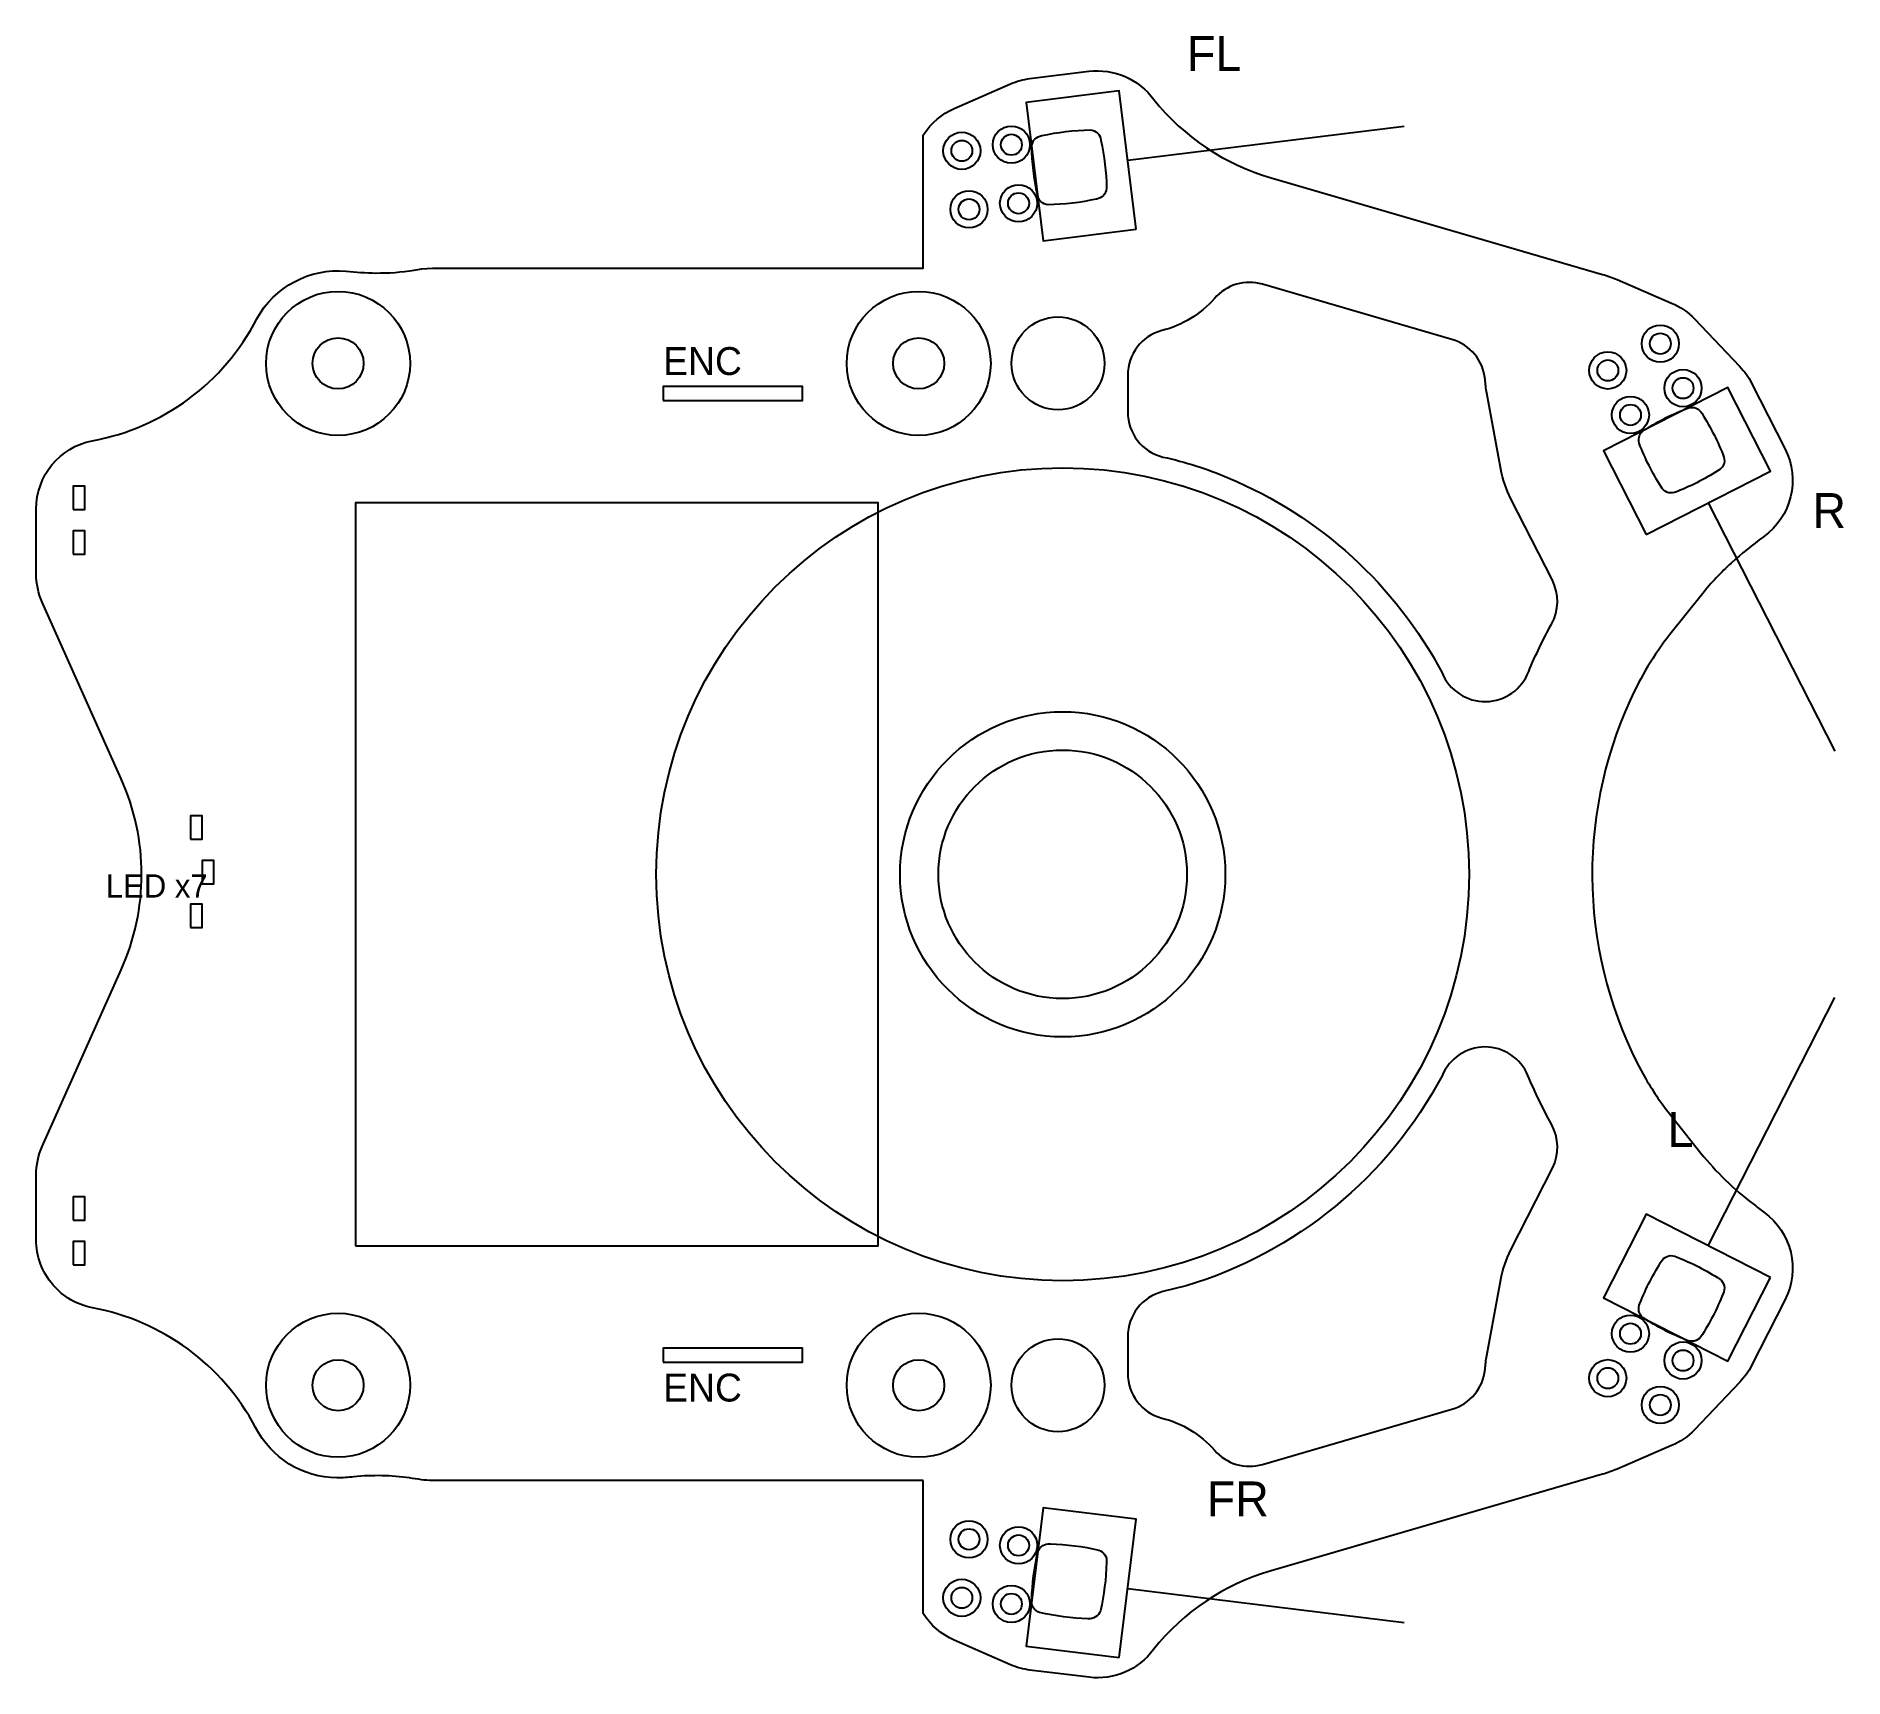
# Model space of a CAD drawing. Header units: millimetres. Extents: x -30 to 47.8, y -34.6 to 36.1.
import ezdxf

# ---------------------------------------------------------------- set-up
doc = ezdxf.new("R2010")
doc.units = ezdxf.units.MM
for name, color, linetype in [('HOLES', 1, 'Continuous'), ('OUTLINE', 7, 'Continuous'), ('REF', 8, 'Continuous')]:
    doc.layers.add(name, color=color, linetype=linetype)

msp = doc.modelspace()

# ---------------------------------------------------------------- linework, layer by layer
at = {"layer": 'HOLES'}
for centre in [(-17, 22), (8, 22), (-17, -22), (8, -22)]:
    msp.add_circle(centre, 1.1, dxfattribs=at)
at = {"layer": 'OUTLINE'}
for points in [[(8.2, -26.1), (-12.95, -26.1, -0.035011), (-13.414, -26.066, -0.010927), (-13.919, -25.987, 0.057792), (-16.322, -25.94, -0.030638), (-17.049, -25.988, -0.278082), (-20.55, -23.819, 0.228873), (-27.581, -18.667), (-27.58, -18.663, -0.170161), (-29.272, -17.683, -0.179844), (-30, -15.724), (-30, -12.94, -0.10551), (-29.739, -11.716), (-26.34, -4.114, 0.214471), (-26.34, 4.114), (-29.739, 11.716, -0.10551), (-30, 12.94), (-30, 15.724, -0.358023), (-27.583, 18.667, 0.231938), (-20.494, 23.923, -0.296714), (-16.657, 25.974, 0.02251), (-15.374, 25.891, 0.039839), (-13.726, 26.012), (-13.395, 26.064), (-13.165, 26.091), (-12.933, 26.1), (8.2, 26.1), (8.2, 31.831), (8.22, 31.865, -0.146035), (9.53, 32.973), (11.956, 34.034, -0.072656), (12.793, 34.263), (15.328, 34.575, -0.271873), (18.124, 33.36, 0.154797), (23.174, 29.989), (37.449, 25.831, -0.02379), (38.078, 25.605), (40.421, 24.599, -0.101305), (41.409, 23.912), (43.361, 21.863, -0.072638), (43.863, 21.155), (45.302, 18.33, -0.370854), (44.375, 14.529, 0.025945), (42.987, 13.402, 0.039658), (41.744, 12.082), (40.34, 10.325, 0.061594), (38.635, 7.494, 0.236232), (39.189, -8.598, 0.040284), (40.266, -10.22), (41.682, -12.006, 0.059817), (43.928, -14.191, 0.008269), (44.396, -14.544, -0.368506), (45.302, -18.33), (43.863, -21.155, -0.072638), (43.361, -21.863), (41.409, -23.912, -0.10129), (40.421, -24.599), (38.073, -25.607, -0.023789), (37.445, -25.833), (23.173, -29.99, 0.156029), (18.111, -33.382, -0.270285), (15.334, -34.575), (12.793, -34.263, -0.072632), (11.956, -34.035), (9.53, -32.974, -0.150333), (8.2, -31.831)], [(15.654, 29.074, -0.049127), (13.571, 28.827, -0.357806), (13.112, 29.265, -0.049127), (12.866, 31.348, -0.357806), (13.304, 31.807, -0.049127), (15.387, 32.053, -0.357806), (15.846, 31.616, -0.049127), (16.092, 29.533, -0.357806)], [(30.959, 23.035), (22.807, 25.409, 0.2935), (20.734, 24.796, -0.153098), (18.468, 23.414, 0.337327), (17, 21.486), (17, 19.908, 0.344023), (18.514, 17.968, -0.048336), (21.324, 17.071, -0.173516), (30.537, 8.676, 0.681957), (34.266, 8.738, -0.025293), (35.25, 10.778, 0.249867), (35.285, 12.659), (33.494, 16.173, -0.071938), (33.062, 17.45), (32.463, 20.721, -0.029003), (32.39, 21.311, 0.306373)], [(39.275, 19.146, -0.049127), (41.148, 20.089, -0.357806), (41.729, 19.835, -0.049127), (42.673, 17.962, -0.357806), (42.419, 17.381, -0.049127), (40.546, 16.437, -0.357806), (39.964, 16.691, -0.049127), (39.021, 18.564, -0.357806)], [(22.807, -25.409), (30.959, -23.035, 0.306369), (32.39, -21.31, -0.029001), (32.463, -20.721), (33.062, -17.45, -0.071938), (33.494, -16.173), (35.286, -12.658, 0.252096), (35.243, -10.762, -0.026441), (34.236, -8.664, 0.667936), (30.537, -8.676, -0.200291), (19.523, -17.715), (18.514, -17.968, 0.344023), (17, -19.908), (17, -21.486, 0.337327), (18.468, -23.414, -0.152961), (20.734, -24.796, 0.293504)], [(41.057, -20.054, -0.049127), (39.192, -19.093, -0.357806), (39.056, -18.473, -0.049127), (40.017, -16.609, -0.357806), (40.637, -16.473, -0.049127), (42.501, -17.433, -0.357806), (42.637, -18.053, -0.049127), (41.677, -19.918, -0.357806)], [(15.289, -32.051, -0.049127), (13.208, -31.786, -0.357806), (12.868, -31.25, -0.049127), (13.133, -29.169, -0.357806), (13.669, -28.83, -0.049127), (15.75, -29.095, -0.357806), (16.09, -29.631, -0.049127), (15.824, -31.711, -0.357806)]]:
    msp.add_lwpolyline(points, format="xyb", close=True, dxfattribs=at)
msp.add_circle((14.2, 0), 7, dxfattribs=at)
at = {"layer": 'REF'}
for p, q in [((17, 30.75), (28.911, 32.212)), ((42, 16), (47.448, 5.308)), ((42, -16), (47.448, -5.308)), ((17, -30.75), (28.911, -32.212))]:
    msp.add_line(p, q, dxfattribs=at)
for points in [[(17.366, 27.772), (16.634, 33.728), (12.625, 33.235), (13.356, 27.28), (17.366, 27.772)], [(-3, 20.4), (3, 20.4), (3, 21), (-3, 21)], [(39.327, 14.638), (44.673, 17.362), (42.839, 20.962), (37.493, 18.238), (39.327, 14.638)], [(-28.4, 15.71), (-27.9, 15.71), (-27.9, 16.71), (-28.4, 16.71)], [(-16.25, -16), (6.25, -16), (6.25, 16), (-16.25, 16)], [(-28.4, 13.79), (-27.9, 13.79), (-27.9, 14.79), (-28.4, 14.79)], [(-23.35, 1.515), (-22.85, 1.515), (-22.85, 2.515), (-23.35, 2.515)], [(-22.85, -0.405), (-22.35, -0.405), (-22.35, 0.595), (-22.85, 0.595)], [(-23.35, -2.285), (-22.85, -2.285), (-22.85, -1.285), (-23.35, -1.285)], [(-28.4, -14.885), (-27.9, -14.885), (-27.9, -13.885), (-28.4, -13.885)], [(44.673, -17.362), (39.327, -14.638), (37.493, -18.238), (42.839, -20.962), (44.673, -17.362)], [(-28.4, -16.81), (-27.9, -16.81), (-27.9, -15.81), (-28.4, -15.81)], [(-3, -21), (3, -21), (3, -20.4), (-3, -20.4)], [(16.634, -33.728), (17.366, -27.772), (13.356, -27.28), (12.625, -33.235), (16.634, -33.728)]]:
    msp.add_lwpolyline(points, close=True, dxfattribs=at)
for centre, radius in [((9.858, 31.153), 0.8), ((11.992, 31.415), 0.8), ((9.858, 31.153), 0.45), ((11.992, 31.415), 0.45), ((12.301, 28.894), 0.8), ((10.167, 28.632), 0.8), ((10.167, 28.632), 0.45), ((12.301, 28.894), 0.45), ((-17, 22), 3.1), ((8, 22), 3.1), ((14, 22), 2), ((39.935, 22.849), 0.8), ((39.935, 22.849), 0.45), ((37.672, 21.696), 0.8), ((37.672, 21.696), 0.45), ((40.912, 20.934), 0.8), ((40.912, 20.934), 0.45), ((38.648, 19.78), 0.8), ((38.648, 19.78), 0.45), ((14.2, 0), 17.5), ((14.2, 0), 5.35), ((-17, -22), 3.1), ((8, -22), 3.1), ((38.648, -19.78), 0.8), ((38.648, -19.78), 0.45), ((14, -22), 2), ((40.912, -20.934), 0.8), ((37.672, -21.696), 0.8), ((40.912, -20.934), 0.45), ((37.672, -21.696), 0.45), ((39.935, -22.849), 0.8), ((39.935, -22.849), 0.45), ((10.167, -28.632), 0.8), ((10.167, -28.632), 0.45), ((12.301, -28.894), 0.8), ((12.301, -28.894), 0.45), ((9.858, -31.153), 0.8), ((9.858, -31.153), 0.45), ((11.992, -31.415), 0.8), ((11.992, -31.415), 0.45)]:
    msp.add_circle(centre, radius, dxfattribs=at)

# ---------------------------------------------------------------- texts
for s, height, p in [('FL', 1.5, (19.551, 34.59)), ('ENC', 1.2, (-3, 21.5)), ('R', 1.5, (46.48, 14.916)), ('LED x7', 1, (-27, -1)), ('L', 1.5, (40.243, -11.738)), ('ENC', 1.2, (-3, -22.7)), ('FR', 1.5, (20.404, -27.642))]:
    msp.add_text(s, height=height, dxfattribs=at).set_placement(p)

doc.saveas('drawing.dxf')
